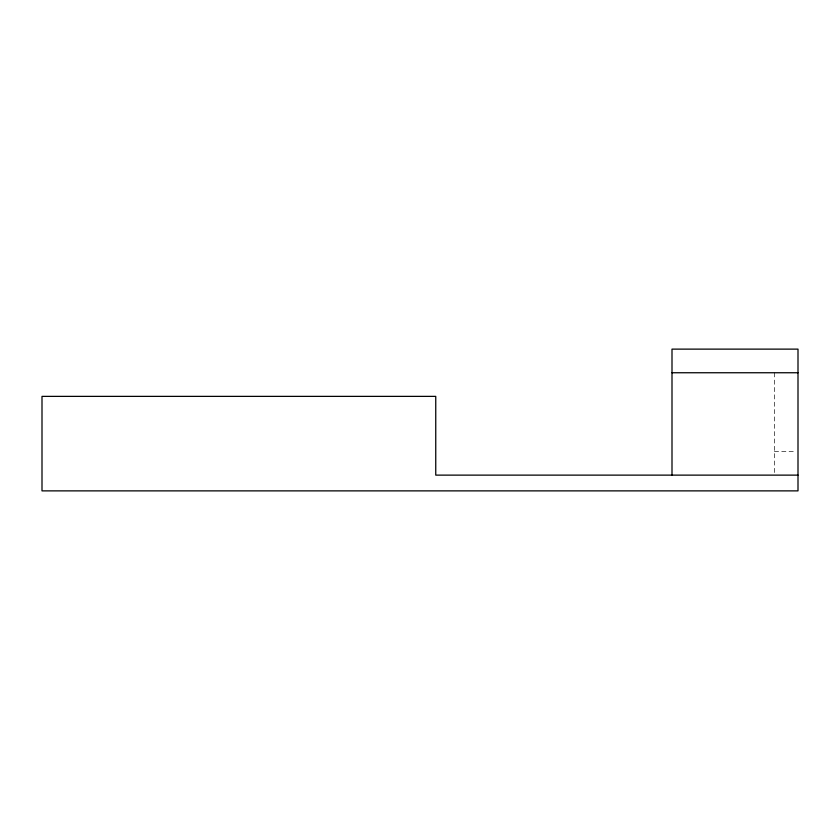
<?xml version="1.0" encoding="UTF-8"?>
<svg xmlns="http://www.w3.org/2000/svg" width="840" height="840" viewBox="0 0 840 840"><rect width="100%" height="100%" fill="white"/><g stroke="black" fill="none" stroke-linecap="round" stroke-linejoin="round"><path stroke-width="0.63" stroke-dasharray="4.2 3.15" d="M774.375 451.5L795.375 451.5M774.375 372.75L774.375 473.812"/><path stroke-width="1.26" d="M672 372.75L798 372.75M798 475.125L435.75 475.125L435.75 396.375L42 396.375L42 490.875L798 490.875L798 349.125L672 349.125L672 475.125"/></g></svg>
